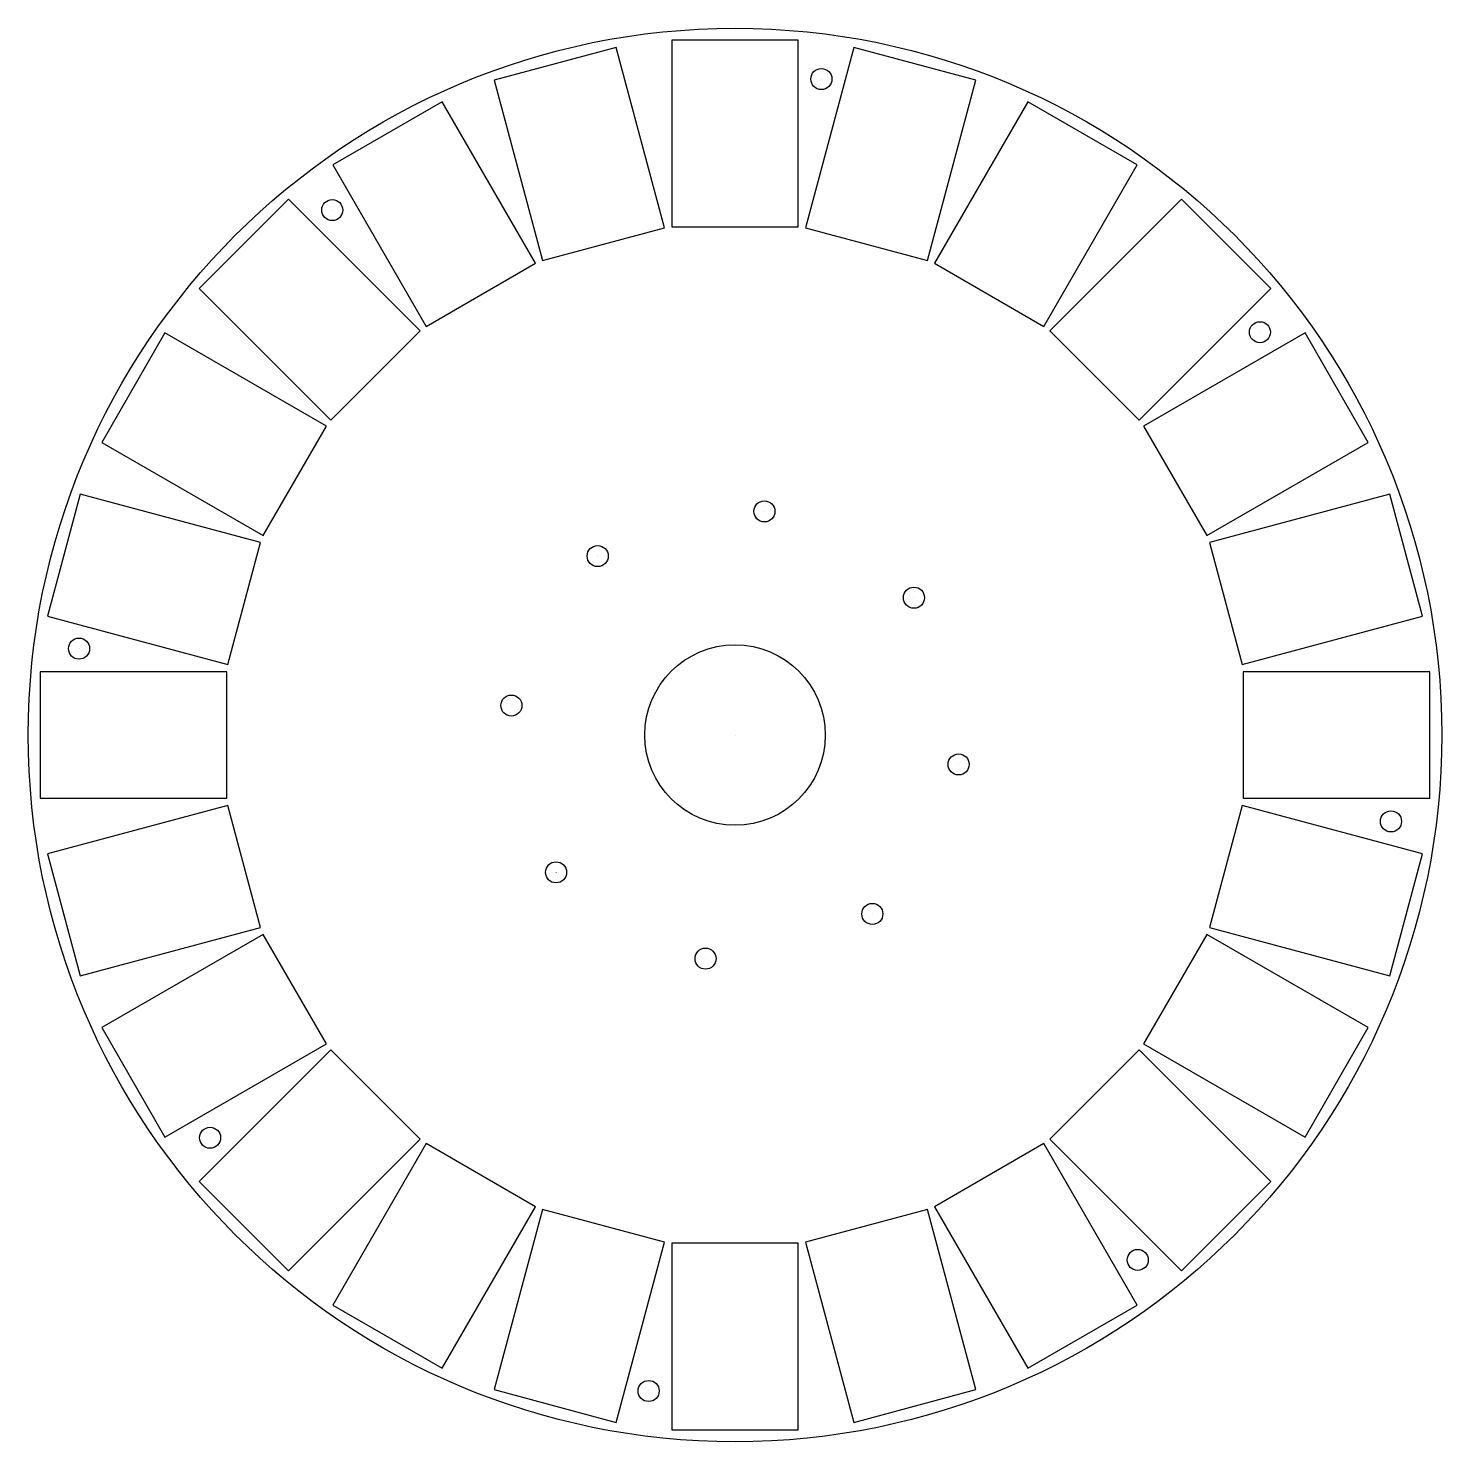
# Model space of a CAD drawing. Header units: millimetres. Extents: x 2 to 237, y 2 to 237.
import ezdxf

# ---------------------------------------------------------------- set-up
doc = ezdxf.new("R2010")
doc.units = ezdxf.units.MM

# ---------------------------------------------------------------- blocks, each defined once
blk = doc.blocks.new('SW_CENTERMARKSYMBOL_0')
at = {"color": 0, "linetype": 'Continuous', "lineweight": 18}
for q in [(-0.001, 0), (0, 0.001), (0, -0.001), (0.001, 0)]:
    blk.add_line((0, 0), q, dxfattribs=at)
blk = doc.blocks.new('SW_CENTERMARKSYMBOL_1')
at = {"color": 0, "linetype": 'Continuous', "lineweight": 18}
for q in [(-0.001, 0), (0, 0.001), (0, -0.001), (0.001, 0)]:
    blk.add_line((0, 0), q, dxfattribs=at)
blk = doc.blocks.new('SW_CENTERMARKSYMBOL_2')
at = {"color": 0, "linetype": 'Continuous', "lineweight": 18}
for q in [(-0.001, 0), (0, 0.001), (0, -0.001), (0.001, 0)]:
    blk.add_line((0, 0), q, dxfattribs=at)
blk = doc.blocks.new('SW_CENTERMARKSYMBOL_3')
at = {"color": 0, "linetype": 'Continuous', "lineweight": 18}
for q in [(-0.001, 0), (0, 0.001), (0, -0.001), (0.001, 0)]:
    blk.add_line((0, 0), q, dxfattribs=at)
blk = doc.blocks.new('SW_CENTERMARKSYMBOL_4')
at = {"color": 0, "linetype": 'Continuous', "lineweight": 18}
for q in [(-0.001, 0), (0, 0.001), (0, -0.001), (0.001, 0)]:
    blk.add_line((0, 0), q, dxfattribs=at)
blk = doc.blocks.new('SW_CENTERMARKSYMBOL_5')
at = {"color": 0, "linetype": 'Continuous', "lineweight": 18}
for q in [(-0.001, 0), (0, 0.001), (0, -0.001), (0.001, 0)]:
    blk.add_line((0, 0), q, dxfattribs=at)
blk = doc.blocks.new('SW_CENTERMARKSYMBOL_6')
at = {"color": 0, "linetype": 'Continuous', "lineweight": 18}
for q in [(-0.001, 0), (0, 0.001), (0, -0.001), (0.001, 0)]:
    blk.add_line((0, 0), q, dxfattribs=at)
blk = doc.blocks.new('SW_CENTERMARKSYMBOL_7')
at = {"color": 0, "linetype": 'Continuous', "lineweight": 18}
for q in [(-0.001, 0), (0, 0.001), (0, -0.001), (0.001, 0)]:
    blk.add_line((0, 0), q, dxfattribs=at)
blk = doc.blocks.new('SW_CENTERMARKSYMBOL_8')
at = {"color": 0, "linetype": 'Continuous', "lineweight": 18}
for q in [(-0.001, 0), (0, 0.001), (0, -0.001), (0.001, 0)]:
    blk.add_line((0, 0), q, dxfattribs=at)
blk = doc.blocks.new('SW_CENTERMARKSYMBOL_9')
at = {"color": 0, "linetype": 'Continuous', "lineweight": 18}
for q in [(-0.001, 0), (0, 0.001), (0, -0.001), (0.001, 0)]:
    blk.add_line((0, 0), q, dxfattribs=at)
blk = doc.blocks.new('SW_CENTERMARKSYMBOL_10')
at = {"color": 0, "linetype": 'Continuous', "lineweight": 18}
for q in [(-0.001, 0), (0, 0.001), (0, -0.001), (0.001, 0)]:
    blk.add_line((0, 0), q, dxfattribs=at)
blk = doc.blocks.new('SW_CENTERMARKSYMBOL_11')
at = {"color": 0, "linetype": 'Continuous', "lineweight": 18}
for q in [(-0.001, 0), (0, 0.001), (0, -0.001), (0.001, 0)]:
    blk.add_line((0, 0), q, dxfattribs=at)
blk = doc.blocks.new('SW_CENTERMARKSYMBOL_12')
at = {"color": 0, "linetype": 'Continuous', "lineweight": 18}
for q in [(-0.001, 0), (0, 0.001), (0, -0.001), (0.001, 0)]:
    blk.add_line((0, 0), q, dxfattribs=at)
blk = doc.blocks.new('SW_CENTERMARKSYMBOL_13')
at = {"color": 0, "linetype": 'Continuous', "lineweight": 18}
for q in [(-0.001, 0), (0, 0.001), (0, -0.001), (0.001, 0)]:
    blk.add_line((0, 0), q, dxfattribs=at)
blk = doc.blocks.new('SW_CENTERMARKSYMBOL_14')
at = {"color": 0, "linetype": 'Continuous', "lineweight": 18}
for q in [(-0.001, 0), (0, 0.001), (0, -0.001), (0.001, 0)]:
    blk.add_line((0, 0), q, dxfattribs=at)
blk = doc.blocks.new('SW_CENTERMARKSYMBOL_15')
at = {"color": 0, "linetype": 'Continuous', "lineweight": 18}
for q in [(-0.001, 0), (0, 0.001), (0, -0.001), (0.001, 0)]:
    blk.add_line((0, 0), q, dxfattribs=at)
blk = doc.blocks.new('SW_CENTERMARKSYMBOL_16')
at = {"color": 0, "linetype": 'Continuous', "lineweight": 18}
for q in [(-0.001, 0), (0, 0.001), (0, -0.001), (0.001, 0)]:
    blk.add_line((0, 0), q, dxfattribs=at)

msp = doc.modelspace()

# ---------------------------------------------------------------- linework, layer by layer
at = {"color": 7, "linetype": 'Continuous', "lineweight": 25}
for p, q in [((129.66, 235.12), (108.66, 235.12)), ((108.66, 235.12), (108.66, 204.12)), ((129.66, 204.12), (129.66, 235.12)), ((99.41, 233.9), (79.12, 228.47)), ((107.43, 203.96), (99.41, 233.9)), ((138.91, 233.9), (130.89, 203.96)), ((159.19, 228.47), (138.91, 233.9)), ((79.12, 228.47), (87.15, 198.53)), ((151.17, 198.53), (159.19, 228.47)), ((70.5, 224.9), (52.32, 214.4)), ((86, 198.05), (70.5, 224.9)), ((167.82, 224.9), (152.32, 198.05)), ((186, 214.4), (167.82, 224.9)), ((52.32, 214.4), (67.82, 187.55)), ((170.5, 187.55), (186, 214.4)), ((44.91, 208.72), (30.06, 193.87)), ((66.83, 186.8), (44.91, 208.72)), ((193.41, 208.72), (171.48, 186.8)), ((208.25, 193.87), (193.41, 208.72)), ((87.15, 198.53), (107.43, 203.96)), ((108.66, 204.12), (129.66, 204.12)), ((130.89, 203.96), (151.17, 198.53)), ((67.82, 187.55), (86, 198.05)), ((152.32, 198.05), (170.5, 187.55)), ((30.06, 193.87), (51.98, 171.95)), ((186.33, 171.95), (208.25, 193.87)), ((24.38, 186.47), (13.88, 168.28)), ((51.23, 170.97), (24.38, 186.47)), ((51.98, 171.95), (66.83, 186.8)), ((171.48, 186.8), (186.33, 171.95)), ((213.93, 186.47), (187.09, 170.97)), ((224.43, 168.28), (213.93, 186.47)), ((40.73, 152.78), (51.23, 170.97)), ((187.09, 170.97), (197.59, 152.78)), ((13.88, 168.28), (40.73, 152.78)), ((197.59, 152.78), (224.43, 168.28)), ((10.31, 159.66), (4.88, 139.37)), ((40.26, 151.63), (10.31, 159.66)), ((228.01, 159.66), (198.06, 151.63)), ((233.44, 139.37), (228.01, 159.66)), ((34.82, 131.35), (40.26, 151.63)), ((198.06, 151.63), (203.5, 131.35)), ((4.88, 139.37), (34.82, 131.35)), ((203.5, 131.35), (233.44, 139.37)), ((3.66, 130.12), (3.66, 109.12)), ((34.66, 130.12), (3.66, 130.12)), ((34.66, 109.12), (34.66, 130.12)), ((234.66, 130.12), (203.66, 130.12)), ((203.66, 130.12), (203.66, 109.12)), ((234.66, 109.12), (234.66, 130.12)), ((3.66, 109.12), (34.66, 109.12)), ((203.66, 109.12), (234.66, 109.12)), ((34.82, 107.89), (4.88, 99.87)), ((40.26, 87.61), (34.82, 107.89)), ((203.5, 107.89), (198.06, 87.61)), ((233.44, 99.87), (203.5, 107.89)), ((4.88, 99.87), (10.31, 79.59)), ((228.01, 79.59), (233.44, 99.87)), ((10.31, 79.59), (40.26, 87.61)), ((198.06, 87.61), (228.01, 79.59)), ((40.73, 86.47), (13.88, 70.97)), ((51.23, 68.28), (40.73, 86.47)), ((197.59, 86.47), (187.09, 68.28)), ((224.43, 70.97), (197.59, 86.47)), ((13.88, 70.97), (24.38, 52.78)), ((213.93, 52.78), (224.43, 70.97)), ((24.38, 52.78), (51.23, 68.28)), ((187.09, 68.28), (213.93, 52.78)), ((51.98, 67.3), (30.06, 45.38)), ((66.83, 52.45), (51.98, 67.3)), ((186.33, 67.3), (171.48, 52.45)), ((208.25, 45.38), (186.33, 67.3)), ((44.91, 30.53), (66.83, 52.45)), ((171.48, 52.45), (193.41, 30.53)), ((67.82, 51.69), (52.32, 24.85)), ((86, 41.19), (67.82, 51.69)), ((170.5, 51.69), (152.32, 41.19)), ((186, 24.85), (170.5, 51.69)), ((30.06, 45.38), (44.91, 30.53)), ((193.41, 30.53), (208.25, 45.38)), ((70.5, 14.35), (86, 41.19)), ((87.15, 40.72), (79.12, 10.78)), ((107.43, 35.28), (87.15, 40.72)), ((151.17, 40.72), (130.89, 35.28)), ((159.19, 10.78), (151.17, 40.72)), ((152.32, 41.19), (167.82, 14.35)), ((99.41, 5.34), (107.43, 35.28)), ((130.89, 35.28), (138.91, 5.34)), ((108.66, 35.12), (108.66, 4.12)), ((129.66, 35.12), (108.66, 35.12)), ((129.66, 4.12), (129.66, 35.12)), ((52.32, 24.85), (70.5, 14.35)), ((167.82, 14.35), (186, 24.85)), ((79.12, 10.78), (99.41, 5.34)), ((138.91, 5.34), (159.19, 10.78)), ((108.66, 4.12), (129.66, 4.12))]:
    msp.add_line(p, q, dxfattribs=at)
for centre, radius in [((119.16, 119.62), 117.5), ((133.52, 228.68), 1.75), ((52.2, 206.89), 1.75), ((206.43, 186.59), 1.75), ((124.05, 156.8), 1.75), ((96.33, 149.37), 1.75), ((148.91, 142.45), 1.75), ((10.1, 133.98), 1.75), ((119.16, 119.62), 15), ((81.98, 124.52), 1.75), ((156.34, 114.73), 1.75), ((228.22, 105.26), 1.75), ((89.41, 96.79), 1.75), ((141.99, 89.87), 1.75), ((114.26, 82.44), 1.75), ((31.89, 52.66), 1.75), ((186.12, 32.35), 1.75), ((104.8, 10.56), 1.75)]:
    msp.add_circle(centre, radius, dxfattribs=at)

# ---------------------------------------------------------------- block references
at = {"color": 7, "linetype": 'Continuous', "lineweight": 18}
for name, p in [('SW_CENTERMARKSYMBOL_1', (133.52, 228.68)), ('SW_CENTERMARKSYMBOL_8', (52.2, 206.89)), ('SW_CENTERMARKSYMBOL_2', (206.43, 186.59)), ('SW_CENTERMARKSYMBOL_9', (124.05, 156.8)), ('SW_CENTERMARKSYMBOL_16', (96.33, 149.37)), ('SW_CENTERMARKSYMBOL_10', (148.91, 142.45)), ('SW_CENTERMARKSYMBOL_7', (10.1, 133.98)), ('SW_CENTERMARKSYMBOL_15', (81.98, 124.52)), ('SW_CENTERMARKSYMBOL_0', (119.16, 119.62)), ('SW_CENTERMARKSYMBOL_11', (156.34, 114.73)), ('SW_CENTERMARKSYMBOL_3', (228.22, 105.26)), ('SW_CENTERMARKSYMBOL_14', (89.41, 96.79)), ('SW_CENTERMARKSYMBOL_12', (141.99, 89.87)), ('SW_CENTERMARKSYMBOL_13', (114.26, 82.44)), ('SW_CENTERMARKSYMBOL_6', (31.89, 52.66)), ('SW_CENTERMARKSYMBOL_4', (186.12, 32.35)), ('SW_CENTERMARKSYMBOL_5', (104.8, 10.56))]:
    msp.add_blockref(name, p, dxfattribs=at)

doc.saveas('drawing.dxf')
